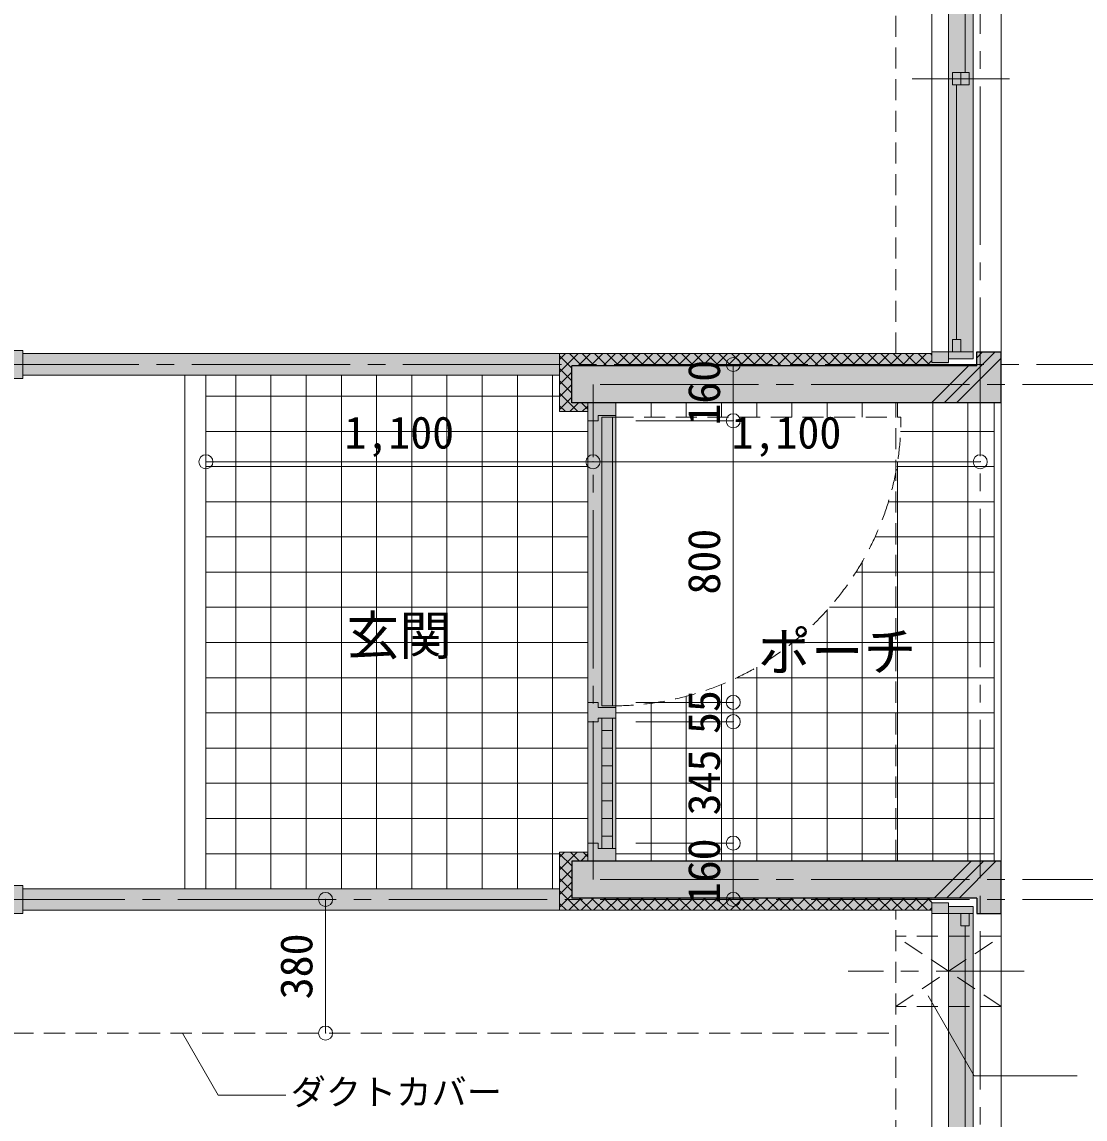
# Model space of a CAD drawing. Units: millimetres at full size, sheet at 1:50. Extents: x -9674 to 9699, y -6794 to 6791.
# Drawn here: x 3700 to 6720, y -1372 to 1745 of the extents above; entities that cross this region are included whole.
import ezdxf
from ezdxf.enums import TextEntityAlignment as Align

# ---------------------------------------------------------------- set-up
doc = ezdxf.new("R2010")
doc.units = ezdxf.units.MM
doc.header["$LTSCALE"] = 50
doc.header["$PDMODE"] = 32
doc.header["$PDSIZE"] = 40
for name, pattern in [('CHAIN1', [8, 5, -1, 1, -1]), ('CHAIN2', [12, 9, -1, 1, -1]), ('DASHED1', [1.8, 1.2, -0.6])]:
    doc.linetypes.add(name, pattern=pattern)
for name, color, linetype, lineweight in [('1-0_芯', 7, 'CHAIN2', 9), ('1-1_躯体', 2, 'Continuous', 25), ('1-2_間仕切', 3, 'Continuous', 18), ('1-3_建具', 3, 'Continuous', 18), ('1-5_設備', 7, 'Continuous', 9), ('1-6_ﾊﾞﾙｺﾆｰ・階段', 4, 'Continuous', 9), ('1-7_その他', 7, 'DASHED1', 9), ('1-8_ハッチ', 4, 'Continuous', 9), ('1-A_文字', 7, 'Continuous', 9), ('1-B_寸法', 7, 'Continuous', 9), ('1-C_梁', 7, 'DASHED1', 9)]:
    doc.layers.add(name, color=color, linetype=linetype, lineweight=lineweight)
for name, color, linetype in [('4-0', 1, 'Continuous'), ('4-1', 2, 'Continuous'), ('4-2', 4, 'Continuous'), ('4-F', 4, 'Continuous')]:
    doc.layers.add(name, color=color, linetype=linetype)
doc.styles.add('ＭＳ ゴシック', font='')
doc.styles.get('ＭＳ ゴシック').set_extended_font_data('MS Gothic')

msp = doc.modelspace()

# ---------------------------------------------------------------- linework, layer by layer
at = {"layer": '1-0_芯'}
for p, q in [((6422.5, -3688.13), (6422.5, 4241.87)), ((-8417.5, 771.87), (8192.5, 771.87)), ((5322.5, -691.63), (5322.5, 715.37)), ((8192.5, 715.37), (5322.5, 715.37)), ((8192.5, -691.63), (5322.5, -691.63)), ((8192.5, -748.13), (2022.5, -748.13))]:
    msp.add_line(p, q, dxfattribs=at)
at = {"layer": '1-1_躯体'}
for p, q in [((6482.5, 662.87), (6482.5, 807.89)), ((6412.5, 767.87), (5262.5, 767.87)), ((6412.5, -744.13), (5262.5, -744.13)), ((6412.5, -744.13), (6412.5, -788.11))]:
    msp.add_line(p, q, dxfattribs=at)
for points in [[(6412.5, 767.87), (6412.5, 807.89), (6482.5, 807.89)], [(6482.5, 662.87), (5262.5, 662.87), (5262.5, 767.87)], [(6482.5, -639.13), (5262.5, -639.13), (5262.5, -744.13)], [(6412.5, -788.11), (6482.5, -788.11), (6482.5, -639.13)]]:
    msp.add_lwpolyline(points, dxfattribs=at)
at = {"layer": '1-2_間仕切'}
for p, q in [((5227.5, 802.87), (3702.5, 802.87)), ((5227.5, 741.87), (3702.5, 741.87)), ((5227.5, -718.13), (3702.5, -718.13)), ((5227.5, -779.13), (3702.5, -779.13))]:
    msp.add_line(p, q, dxfattribs=at)
at = {"layer": '1-3_建具', "color": 7, "lineweight": 9}
for p, q in [((6285.5, 2359.87), (6285.5, 807.89)), ((6332.5, 822.89), (6332.5, 2344.87)), ((6402.5, 822.89), (6402.5, 2344.87)), ((6482.5, 2359.87), (6482.5, 807.89)), ((6505.98, 1583.88), (6229.02, 1583.88)), ((6332.5, 822.89), (6332.5, 807.89)), ((6402.5, 787.89), (6402.5, 822.89)), ((6332.5, 807.89), (6402.5, 807.89)), ((6402.5, 787.89), (6332.5, 787.89)), ((5387.5, 626.87), (5387.5, -203.13)), ((5307.5, -188.13), (5307.5, 611.87)), ((5307.5, -243.13), (5307.5, -588.13)), ((5347.5, -233.13), (5347.5, -603.13)), ((5377.5, -233.13), (5377.5, -603.13)), ((5387.5, -603.13), (5387.5, -233.13)), ((5347.5, -268.13), (5377.5, -268.13)), ((5347.5, -318.13), (5377.5, -318.13)), ((5347.5, -368.13), (5377.5, -368.13)), ((5347.5, -418.13), (5377.5, -418.13)), ((5347.5, -468.13), (5377.5, -468.13)), ((5347.5, -518.13), (5377.5, -518.13)), ((5347.5, -568.13), (5377.5, -568.13)), ((6402.5, -768.11), (6332.5, -768.11)), ((6402.5, -768.11), (6402.5, -803.11)), ((6285.5, -788.11), (6285.5, -2058.11)), ((6332.5, -788.11), (6402.5, -788.11)), ((6332.5, -803.11), (6332.5, -788.11)), ((6332.5, -2043.11), (6332.5, -803.11)), ((6402.5, -2043.11), (6402.5, -803.11)), ((6482.5, -788.11), (6482.5, -2058.11))]:
    msp.add_line(p, q, dxfattribs=at)
at = {"layer": '1-3_建具'}
for p, q in [((6379.5, 1601.38), (6379.5, 2324.87)), ((6343.5, 1566.38), (6343.5, 1601.38)), ((6343.5, 1601.38), (6391.5, 1601.38)), ((6367.5, 1566.38), (6367.5, 1601.38)), ((6391.5, 1566.38), (6391.5, 1601.38)), ((6343.5, 1566.38), (6391.5, 1566.38)), ((6355.5, 1566.38), (6355.5, 842.89)), ((6343.5, 842.89), (6367.5, 842.89)), ((6343.5, 842.89), (6343.5, 807.89)), ((6367.5, 842.89), (6367.5, 807.89)), ((6332.5, 777.89), (6332.5, 807.89)), ((6285.5, 777.89), (6286.53, 777.89)), ((6285.5, 777.89), (6332.5, 777.89)), ((3677.5, 731.87), (3702.5, 731.87)), ((5307.5, 662.87), (5307.5, 611.87)), ((5387.5, 626.87), (5387.5, 662.87)), ((5307.5, 647.87), (5307.5, 626.87)), ((5337.5, 611.87), (5307.5, 611.87)), ((5347.5, 621.87), (5347.5, -198.13)), ((5377.5, 621.87), (5347.5, 621.87)), ((5377.5, 621.87), (5377.5, -198.13)), ((5337.5, -188.13), (5307.5, -188.13)), ((5307.5, -243.13), (5307.5, -188.13)), ((5337.5, -188.13), (5337.5, -203.13)), ((5377.5, -198.13), (5347.5, -198.13)), ((5337.5, -588.13), (5307.5, -588.13)), ((5307.5, -639.13), (5307.5, -588.13)), ((5307.5, -624.13), (5307.5, -603.13)), ((5387.5, -603.13), (5387.5, -639.13)), ((3677.5, -708.13), (3702.5, -708.13)), ((6285.5, -758.11), (6286.53, -758.11)), ((6285.5, -758.11), (6285.5, -788.11)), ((6285.5, -758.11), (6332.5, -758.11)), ((6332.5, -758.11), (6332.5, -788.11)), ((6285.5, -788.11), (6332.5, -788.11)), ((6391.5, -823.11), (6391.5, -788.11)), ((6379.5, -1405.61), (6379.5, -823.11))]:
    msp.add_line(p, q, dxfattribs=at)
at = {"layer": '1-3_建具', "color": 7, "linetype": 'DASHED1', "lineweight": 9}
msp.add_line((5377.5, 621.87), (6197.5, 621.87), dxfattribs=at)
at = {"layer": '1-3_建具'}
for points in [[(3677.5, 811.87), (3702.5, 811.87), (3702.5, 731.87)], [(6285.5, 777.89), (6285.5, 807.89), (6332.5, 807.89)], [(5337.5, 611.87), (5337.5, 626.87), (5387.5, 626.87)], [(5337.5, -203.13), (5387.5, -203.13), (5387.5, -233.13)], [(5307.5, -243.13), (5337.5, -243.13), (5337.5, -233.13), (5387.5, -233.13)], [(5337.5, -588.13), (5337.5, -603.13), (5387.5, -603.13)], [(3677.5, -788.13), (3702.5, -788.13), (3702.5, -708.13)], [(6391.5, -823.11), (6367.5, -823.11), (6367.5, -788.11)]]:
    msp.add_lwpolyline(points, dxfattribs=at)
at = {"layer": '1-3_建具', "color": 7, "linetype": 'DASHED1', "lineweight": 9}
msp.add_arc((5377.5, 621.87), 820, 270, 0, dxfattribs=at)
at = {"layer": '1-5_設備'}
for p, q in [((4162.5, -718.13), (4162.5, 741.87)), ((4222.5, -718.13), (4222.5, 741.87))]:
    msp.add_line(p, q, dxfattribs=at)
at = {"layer": '1-6_ﾊﾞﾙｺﾆｰ・階段'}
for p, q in [((4307.5, -718.13), (4307.5, 741.87)), ((4407.5, -718.13), (4407.5, 741.87)), ((4507.5, -718.13), (4507.5, 741.87)), ((4607.5, -718.13), (4607.5, 741.87)), ((4707.5, -718.13), (4707.5, 741.87)), ((4807.5, -718.13), (4807.5, 741.87)), ((4907.5, -718.13), (4907.5, 741.87)), ((5007.5, -718.13), (5007.5, 741.87)), ((5107.5, -718.13), (5107.5, 741.87)), ((5207.5, -718.13), (5207.5, 741.87)), ((5227.5, 681.87), (4222.5, 681.87)), ((5487.5, 662.87), (5487.5, 621.87)), ((5587.5, 662.87), (5587.5, 621.87)), ((5687.5, 662.87), (5687.5, 621.87)), ((5787.5, 662.87), (5787.5, 621.87)), ((5887.5, 662.87), (5887.5, 621.87)), ((5987.5, 662.87), (5987.5, 621.87)), ((6087.5, 662.87), (6087.5, 621.87)), ((6187.5, 662.87), (6187.5, 621.87)), ((6287.5, 662.87), (6287.5, -639.13)), ((6387.5, 662.87), (6387.5, -639.13)), ((6462.5, -639.13), (6462.5, 662.87)), ((6482.5, -639.13), (6482.5, 662.87)), ((5307.5, 581.87), (4222.5, 581.87)), ((6462.5, 581.87), (6196.52, 581.87)), ((5307.5, 481.87), (4222.5, 481.87)), ((6462.5, 481.87), (6185.46, 481.87)), ((6187.5, 494.2), (6187.5, -639.13)), ((5307.5, 381.87), (4222.5, 381.87)), ((6462.5, 381.87), (6161.59, 381.87)), ((5307.5, 281.87), (4222.5, 281.87)), ((6462.5, 281.87), (6123.69, 281.87)), ((6087.5, 211.63), (6087.5, -639.13)), ((5307.5, 181.87), (4222.5, 181.87)), ((6462.5, 181.87), (6069.45, 181.87)), ((5307.5, 81.87), (4222.5, 81.87)), ((5987.5, 73.87), (5987.5, -639.13)), ((6462.5, 81.87), (5994.59, 81.87)), ((5307.5, -18.13), (4222.5, -18.13)), ((5887.5, -20.24), (5887.5, -639.13)), ((6462.5, -18.13), (5890.14, -18.13)), ((5787.5, -88.27), (5787.5, -639.13)), ((5307.5, -118.13), (4222.5, -118.13)), ((6462.5, -118.13), (5730.77, -118.13)), ((5687.5, -137.28), (5687.5, -639.13)), ((5587.5, -170.78), (5587.5, -639.13)), ((5307.5, -218.13), (4222.5, -218.13)), ((6462.5, -218.13), (5387.5, -218.13)), ((5487.5, -190.72), (5487.5, -639.13)), ((5307.5, -318.13), (4222.5, -318.13)), ((6462.5, -318.13), (5387.5, -318.13)), ((5307.5, -418.13), (4222.5, -418.13)), ((6462.5, -418.13), (5387.5, -418.13)), ((5307.5, -518.13), (4222.5, -518.13)), ((6462.5, -518.13), (5387.5, -518.13)), ((5227.5, -618.13), (4222.5, -618.13)), ((6462.5, -618.13), (5387.5, -618.13))]:
    msp.add_line(p, q, dxfattribs=at)
at = {"layer": '1-7_その他'}
for p, q in [((6182.5, -1052.29), (6482.5, -852.29)), ((6482.5, -1052.29), (6182.5, -852.29)), ((6482.5, -852.29), (6182.5, -852.29)), ((6482.5, -1052.29), (6182.5, -1052.29))]:
    msp.add_line(p, q, dxfattribs=at)
at = {"layer": '1-7_その他', "linetype": 'CHAIN1'}
msp.add_line((6547.5, -952.29), (6047.5, -952.29), dxfattribs=at)
at = {"layer": '1-8_ハッチ'}
for p, q in [((5227.5, 637.87), (5227.5, 802.87)), ((5227.5, 802.87), (6285.5, 802.87)), ((5227.5, 785.88), (5244.48, 802.87)), ((5227.5, 750.53), (5279.84, 802.87)), ((5227.5, 796.07), (5262.5, 761.07)), ((5256.05, 802.87), (5291.05, 767.87)), ((5280.2, 767.87), (5315.2, 802.87)), ((5291.41, 802.87), (5326.41, 767.87)), ((5315.55, 767.87), (5350.55, 802.87)), ((5326.76, 802.87), (5361.76, 767.87)), ((5350.91, 767.87), (5385.91, 802.87)), ((5362.12, 802.87), (5397.12, 767.87)), ((5386.26, 767.87), (5421.26, 802.87)), ((5397.47, 802.87), (5432.47, 767.87)), ((5421.62, 767.87), (5456.62, 802.87)), ((5432.83, 802.87), (5467.83, 767.87)), ((5456.97, 767.87), (5491.97, 802.87)), ((5468.18, 802.87), (5503.18, 767.87)), ((5492.33, 767.87), (5527.33, 802.87)), ((5503.54, 802.87), (5538.54, 767.87)), ((5527.68, 767.87), (5562.68, 802.87)), ((5538.89, 802.87), (5573.89, 767.87)), ((5563.04, 767.87), (5598.04, 802.87)), ((5574.25, 802.87), (5609.25, 767.87)), ((5598.39, 767.87), (5633.39, 802.87)), ((5609.6, 802.87), (5644.6, 767.87)), ((5633.75, 767.87), (5668.75, 802.87)), ((5644.96, 802.87), (5679.96, 767.87)), ((5669.1, 767.87), (5704.1, 802.87)), ((5680.32, 802.87), (5715.32, 767.87)), ((5704.46, 767.87), (5739.46, 802.87)), ((5715.67, 802.87), (5750.67, 767.87)), ((5739.81, 767.87), (5774.81, 802.87)), ((5751.03, 802.87), (5786.03, 767.87)), ((5775.17, 767.87), (5810.17, 802.87)), ((5786.38, 802.87), (5821.38, 767.87)), ((5810.53, 767.87), (5845.53, 802.87)), ((5821.74, 802.87), (5856.74, 767.87)), ((5845.88, 767.87), (5880.88, 802.87)), ((5857.09, 802.87), (5892.09, 767.87)), ((5881.24, 767.87), (5916.24, 802.87)), ((5892.45, 802.87), (5927.45, 767.87)), ((5916.59, 767.87), (5951.59, 802.87)), ((5927.8, 802.87), (5962.8, 767.87)), ((5951.95, 767.87), (5986.95, 802.87)), ((5963.16, 802.87), (5998.16, 767.87)), ((5987.3, 767.87), (6022.3, 802.87)), ((5998.51, 802.87), (6033.51, 767.87)), ((6022.66, 767.87), (6057.66, 802.87)), ((6033.87, 802.87), (6068.87, 767.87)), ((6058.01, 767.87), (6093.01, 802.87)), ((6069.22, 802.87), (6104.22, 767.87)), ((6093.37, 767.87), (6128.37, 802.87)), ((6104.58, 802.87), (6139.58, 767.87)), ((6128.72, 767.87), (6163.72, 802.87)), ((6139.93, 802.87), (6174.93, 767.87)), ((6164.08, 767.87), (6199.08, 802.87)), ((6175.29, 802.87), (6210.29, 767.87)), ((6199.43, 767.87), (6234.43, 802.87)), ((6210.65, 802.87), (6245.65, 767.87)), ((6234.79, 767.87), (6269.79, 802.87)), ((6246, 802.87), (6281, 767.87)), ((6270.14, 767.87), (6285.5, 783.22)), ((6281.36, 802.87), (6285.5, 798.73)), ((6319.72, 662.87), (6464.75, 807.89)), ((6355.08, 662.87), (6482.5, 790.29)), ((6412.5, 791), (6429.39, 807.89)), ((5227.5, 760.71), (5262.5, 725.71)), ((5227.5, 715.17), (5262.5, 750.17)), ((6284.37, 662.87), (6389.37, 767.87)), ((5227.5, 725.35), (5262.5, 690.35)), ((5227.5, 679.82), (5262.5, 714.82)), ((5227.5, 690), (5279.63, 637.87)), ((5227.5, 644.46), (5262.5, 679.46)), ((5256.26, 637.87), (5281.26, 662.87)), ((5289.99, 662.87), (5307.5, 645.35)), ((5227.5, 654.64), (5244.27, 637.87)), ((5227.5, 637.87), (5307.5, 637.87)), ((5291.62, 637.87), (5307.5, 653.75)), ((5227.5, -614.13), (5307.5, -614.13)), ((5227.5, -614.13), (5227.5, -779.13)), ((5227.5, -628.33), (5241.7, -614.13)), ((5227.5, -663.68), (5277.05, -614.13)), ((5227.5, -618.15), (5262.5, -653.15)), ((5258.84, -614.13), (5283.84, -639.13)), ((5287.41, -639.13), (5307.5, -619.04)), ((5294.19, -614.13), (5307.5, -627.44)), ((5227.5, -653.5), (5262.5, -688.5)), ((6291.58, -744.13), (6396.58, -639.13)), ((6326.94, -744.13), (6431.94, -639.13)), ((6362.29, -744.13), (6467.29, -639.13)), ((5227.5, -699.04), (5262.5, -664.04)), ((5227.5, -688.86), (5262.5, -723.86)), ((5227.5, -734.39), (5262.5, -699.39)), ((5227.5, -724.21), (5282.42, -779.13)), ((5227.5, -769.75), (5262.5, -734.75)), ((5253.47, -779.13), (5288.47, -744.13)), ((5282.77, -744.13), (5317.77, -779.13)), ((5288.83, -779.13), (5323.83, -744.13)), ((5318.13, -744.13), (5353.13, -779.13)), ((5324.19, -779.13), (5359.19, -744.13)), ((5353.48, -744.13), (5388.48, -779.13)), ((5359.54, -779.13), (5394.54, -744.13)), ((5388.84, -744.13), (5423.84, -779.13)), ((5394.9, -779.13), (5429.9, -744.13)), ((5424.19, -744.13), (5459.19, -779.13)), ((5430.25, -779.13), (5465.25, -744.13)), ((5459.55, -744.13), (5494.55, -779.13)), ((5465.61, -779.13), (5500.61, -744.13)), ((5494.9, -744.13), (5529.9, -779.13)), ((5500.96, -779.13), (5535.96, -744.13)), ((5530.26, -744.13), (5565.26, -779.13)), ((5536.32, -779.13), (5571.32, -744.13)), ((5565.61, -744.13), (5600.61, -779.13)), ((5571.67, -779.13), (5606.67, -744.13)), ((5600.97, -744.13), (5635.97, -779.13)), ((5607.03, -779.13), (5642.03, -744.13)), ((5636.33, -744.13), (5671.33, -779.13)), ((5642.38, -779.13), (5677.38, -744.13)), ((5671.68, -744.13), (5706.68, -779.13)), ((5677.74, -779.13), (5712.74, -744.13)), ((5707.04, -744.13), (5742.04, -779.13)), ((5713.09, -779.13), (5748.09, -744.13)), ((5742.39, -744.13), (5777.39, -779.13)), ((5748.45, -779.13), (5783.45, -744.13)), ((5777.75, -744.13), (5812.75, -779.13)), ((5783.8, -779.13), (5818.8, -744.13)), ((5813.1, -744.13), (5848.1, -779.13)), ((5819.16, -779.13), (5854.16, -744.13)), ((5848.46, -744.13), (5883.46, -779.13)), ((5854.52, -779.13), (5889.52, -744.13)), ((5883.81, -744.13), (5918.81, -779.13)), ((5889.87, -779.13), (5924.87, -744.13)), ((5919.17, -744.13), (5954.17, -779.13)), ((5925.23, -779.13), (5960.23, -744.13)), ((5954.52, -744.13), (5989.52, -779.13)), ((5960.58, -779.13), (5995.58, -744.13)), ((5989.88, -744.13), (6024.88, -779.13)), ((5995.94, -779.13), (6030.94, -744.13)), ((6025.23, -744.13), (6060.23, -779.13)), ((6031.29, -779.13), (6066.29, -744.13)), ((6060.59, -744.13), (6095.59, -779.13)), ((6066.65, -779.13), (6101.65, -744.13)), ((6095.94, -744.13), (6130.94, -779.13)), ((6102, -779.13), (6137, -744.13)), ((6131.3, -744.13), (6166.3, -779.13)), ((6137.36, -779.13), (6172.36, -744.13)), ((6166.66, -744.13), (6201.66, -779.13)), ((6172.71, -779.13), (6207.71, -744.13)), ((6202.01, -744.13), (6237.01, -779.13)), ((6208.07, -779.13), (6243.07, -744.13)), ((6237.37, -744.13), (6272.37, -779.13)), ((6243.42, -779.13), (6278.42, -744.13)), ((6272.72, -744.13), (6285.5, -756.91)), ((5227.5, -759.57), (5247.06, -779.13)), ((5227.5, -779.13), (6285.5, -779.13)), ((6278.78, -779.13), (6285.5, -772.41))]:
    msp.add_line(p, q, dxfattribs=at)
at = {"layer": '1-A_文字'}
for points in [[(6274.22, -1022.09), (6405.61, -1249.66), (6698.47, -1249.66)], [(4156.24, -1128.13), (4257.8, -1304.04), (4449.41, -1304.04)]]:
    msp.add_lwpolyline(points, dxfattribs=at)
at = {"layer": '1-B_寸法'}
for p, q in [((5720.96, 611.87), (5720.96, 771.87)), ((5444.11, 611.87), (5720.96, 611.87)), ((5720.96, 611.87), (5720.96, -188.13)), ((4222.5, 495.44), (5322.5, 495.44)), ((5322.5, 495.44), (6422.5, 495.44)), ((5444.11, -188.13), (5720.96, -188.13)), ((5720.96, -188.13), (5720.96, -243.13)), ((5444.11, -243.13), (5720.96, -243.13)), ((5720.96, -243.13), (5720.96, -588.13)), ((5444.11, -588.13), (5720.96, -588.13)), ((5720.96, -588.13), (5720.96, -748.13)), ((4562.68, -748.13), (4562.68, -1128.13))]:
    msp.add_line(p, q, dxfattribs=at)
at = {"layer": '1-B_寸法', "color": 3}
for p in [(5720.96, 771.87), (5720.96, 611.87), (4222.5, 495.44), (5322.5, 495.44), (6422.5, 495.44), (5720.96, -188.13), (5720.96, -243.13), (5720.96, -588.13), (4562.68, -748.13), (5720.96, -748.13), (4562.68, -1128.13)]:
    msp.add_point(p, dxfattribs=at)
at = {"layer": '1-C_梁'}
for p, q in [((6182.5, 802.87), (6182.5, 2366.87)), ((6182.5, -639.13), (6182.5, 662.87)), ((6182.5, -2065.11), (6182.5, -779.13)), ((2052.5, -1128.13), (6182.5, -1128.13))]:
    msp.add_line(p, q, dxfattribs=at)
at = {"layer": '4-0'}
for points in [[(6482.5, 662.87), (6482.5, 807.89), (6412.5, 807.89)], [(6482.5, 662.87), (6412.5, 807.89), (6412.5, 767.87)], [(6482.5, 662.87), (6412.5, 767.87), (5262.5, 767.87)], [(6482.5, 662.87), (5262.5, 767.87), (5262.5, 662.87)], [(5262.5, -639.13), (5262.5, -744.13), (6412.5, -744.13)], [(6482.5, -639.13), (5262.5, -639.13), (6412.5, -744.13)], [(6412.5, -788.11), (6482.5, -788.11), (6482.5, -639.13)], [(6482.5, -639.13), (6412.5, -744.13), (6412.5, -788.11)]]:
    msp.add_solid(points, dxfattribs=at)
at = {"layer": '4-1'}
for points in [[(6332.5, 2379.87), (6402.5, 2379.87), (6332.51, 787.89), (6402.5, 787.89)], [(5307.5, 662.87), (5387.5, 662.87), (5307.5, -639.13), (5387.5, -639.13)], [(6332.5, -768.11), (6402.5, -768.11), (6332.5, -2078.11), (6402.5, -2078.11)]]:
    msp.add_solid(points, dxfattribs=at)
at = {"layer": '4-2'}
for points in [[(2852.5, 731.87), (2852.5, 811.87), (3702.5, 731.87), (3702.5, 811.87)], [(3702.5, 741.87), (3702.5, 802.87), (5227.5, 741.87), (5227.5, 802.87)], [(2852.5, -788.13), (2852.5, -708.13), (3702.5, -788.13), (3702.5, -708.13)], [(3702.5, -779.13), (3702.5, -718.13), (5227.5, -779.13), (5227.5, -718.13)]]:
    msp.add_solid(points, dxfattribs=at)
at = {"layer": '4-F'}
for points in [[(5262.5, 662.87), (5227.5, 637.87), (5227.5, 802.87)], [(5262.5, 767.87), (5262.5, 662.87), (5227.5, 802.87)], [(5262.5, 767.87), (5227.5, 802.87), (6285.5, 802.87)], [(6285.5, 802.87), (6332.51, 767.86), (5262.5, 767.87)], [(6285.5, 807.89), (6332.5, 807.89), (6332.51, 767.86)], [(6285.5, 802.87), (6285.5, 807.89), (6332.51, 767.86)], [(5307.5, 662.87), (5307.5, 637.87), (5227.5, 637.87)], [(5262.5, 662.87), (5307.5, 662.87), (5227.5, 637.87)], [(5262.5, -744.13), (5227.5, -779.13), (5227.5, -614.13)], [(5227.5, -614.13), (5307.5, -614.13), (5307.5, -639.13)], [(5227.5, -614.13), (5307.5, -639.13), (5262.5, -639.13)], [(5227.5, -614.13), (5262.5, -639.13), (5262.5, -744.13)], [(5227.5, -779.13), (5262.5, -744.13), (6285.5, -758.11)], [(6285.5, -758.11), (6285.55, -744.25), (5262.5, -744.13)], [(5227.5, -779.13), (6285.5, -758.11), (6332.5, -758.11)], [(6332.5, -758.11), (6285.5, -779.13), (5227.5, -779.13)], [(6332.5, -758.11), (6332.5, -788.11), (6285.5, -788.11)], [(6332.5, -758.11), (6285.5, -788.11), (6285.5, -779.13)]]:
    msp.add_solid(points, dxfattribs=at)

# ---------------------------------------------------------------- texts
at = {"layer": '1-A_文字', "style": 'ＭＳ ゴシック'}
for s, height, p in [('玄関', 110, (4621.79, -86.07)), ('ポーチ', 110, (5791.14, -131.34)), ('ダクトカバー', 73.31, (4463.52, -1354.1))]:
    msp.add_text(s, height=height, dxfattribs=at).set_placement(p, align=Align.BOTTOM_LEFT)
at = {"layer": '1-B_寸法', "style": 'ＭＳ ゴシック'}
for s, p in [('160', (5710.96, 598.12)), ('800', (5710.96, 118.12)), ('55', (5710.96, -278.13)), ('345', (5710.96, -509.38)), ('160', (5710.96, -761.88)), ('380', (4552.68, -1031.88))]:
    msp.add_text(s, height=91.64, rotation=90, dxfattribs=at).set_placement(p, align=Align.BOTTOM_LEFT)
for p in [(4616.25, 505.44), (5716.25, 505.44)]:
    msp.add_text('1,100', height=91.64, dxfattribs=at).set_placement(p, align=Align.BOTTOM_LEFT)

doc.saveas('drawing.dxf')
